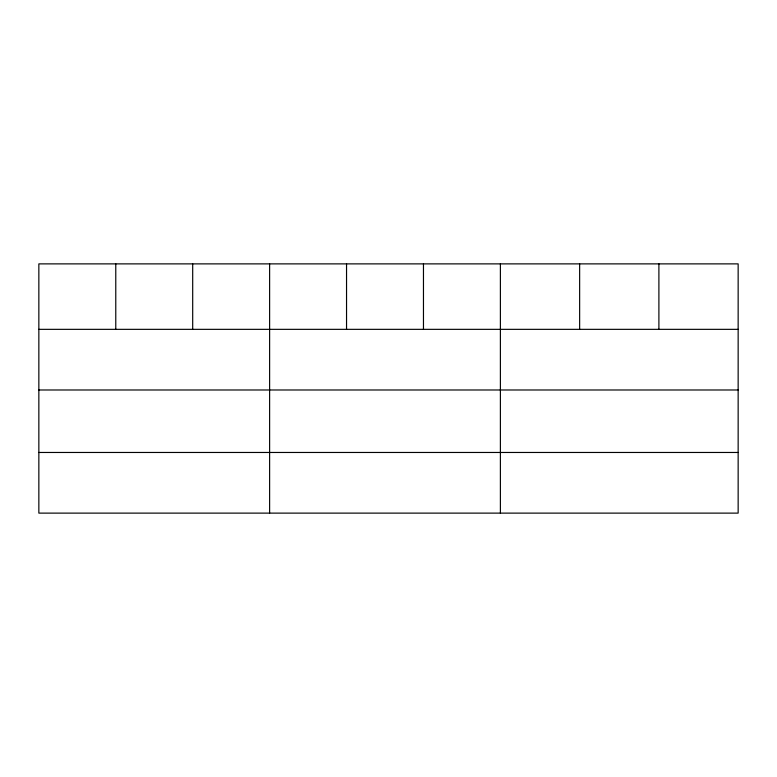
<?xml version="1.0" encoding="UTF-8"?>
<svg xmlns="http://www.w3.org/2000/svg" width="777" height="777" viewBox="0 0 777 777"><rect width="100%" height="100%" fill="white"/><g stroke="black" fill="none" stroke-linecap="round" stroke-linejoin="round"><path stroke-width="1.17" d="M738.15 389.986L738.15 263.879L38.85 263.879L38.85 513.121L738.15 513.121L738.15 389.986L38.85 389.986M38.85 329.341L738.15 329.341M38.85 452.467L738.15 452.467M658.896 263.879L658.896 329.341M579.642 263.879L579.642 329.341M500.388 263.879L500.388 513.121M423.465 263.879L423.465 329.341M346.542 263.879L346.542 329.341M269.619 263.879L269.619 513.121M192.696 263.879L192.696 329.341M115.773 263.879L115.773 329.341"/></g></svg>
